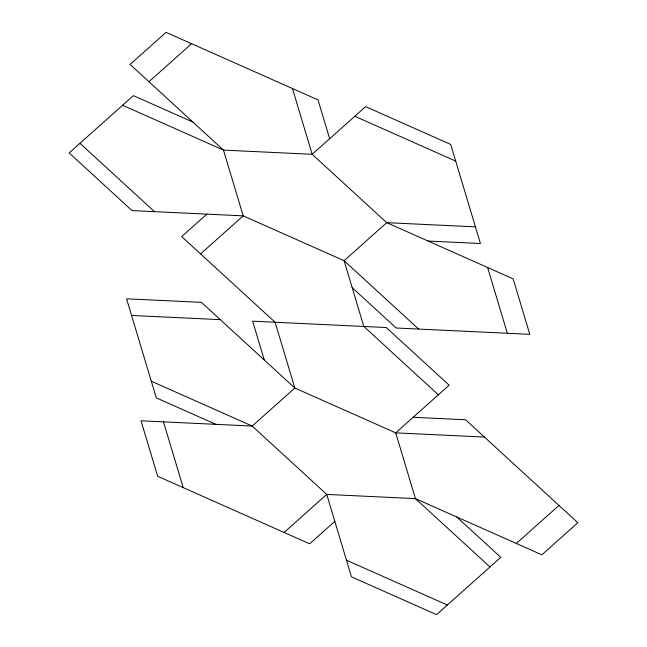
<?xml version="1.0" encoding="UTF-8"?>
<svg xmlns="http://www.w3.org/2000/svg" width="647" height="647" viewBox="0 0 647 647"><rect width="100%" height="100%" fill="white"/><g stroke="black" fill="none" stroke-linecap="round" stroke-linejoin="round"><path stroke-width="0.97" d="M148.939 81.748L191.577 43.705M206.862 214.141L181.694 236.6L275.112 322.263L294.83 388.014L395.721 432.859L484.425 437.065M200.57 253.907L243.199 215.863L223.482 150.104L130.071 64.441L166.036 32.35L318.009 99.897L329.655 138.725M284.098 532.457L326.735 494.413L415.439 498.619L541.871 554.819L577.836 522.727L465.557 419.757L413.182 417.275M334.814 521.353L309.646 543.812L157.666 476.265L141.03 420.793L252.193 426.058L326.735 494.413L351.45 576.825L436.555 614.65L500.778 557.342L456.766 516.993M516.33 543.464L558.968 505.42M475.432 226.862L386.728 222.665L312.186 154.301L292.468 88.55M428.055 241.032L480.43 243.515L450.724 144.459L365.62 106.634L312.186 154.301L223.482 150.104L122.59 105.259M131.584 315.461L220.287 319.658M354.823 116.266L455.714 161.103M192.943 122.097L133.387 95.627L69.164 152.935L132.037 210.59L243.199 215.863L344.091 260.701L418.633 329.064M151.301 381.212L252.193 426.058L294.83 388.014L201.411 302.359L126.586 298.809L156.291 397.865L215.855 424.335M346.452 560.173L447.344 605.018M352.17 287.64L396.182 327.997L529.796 334.329L513.16 278.857L386.728 222.665L344.091 260.701L363.816 326.46L438.359 394.816M79.953 143.302L154.496 211.658M489.981 566.974L415.439 498.619L395.721 432.859L449.147 385.183L386.267 327.528L252.653 321.195L264.291 360.015M487.62 267.502L507.337 333.262M163.489 421.86L183.206 487.612"/></g></svg>
